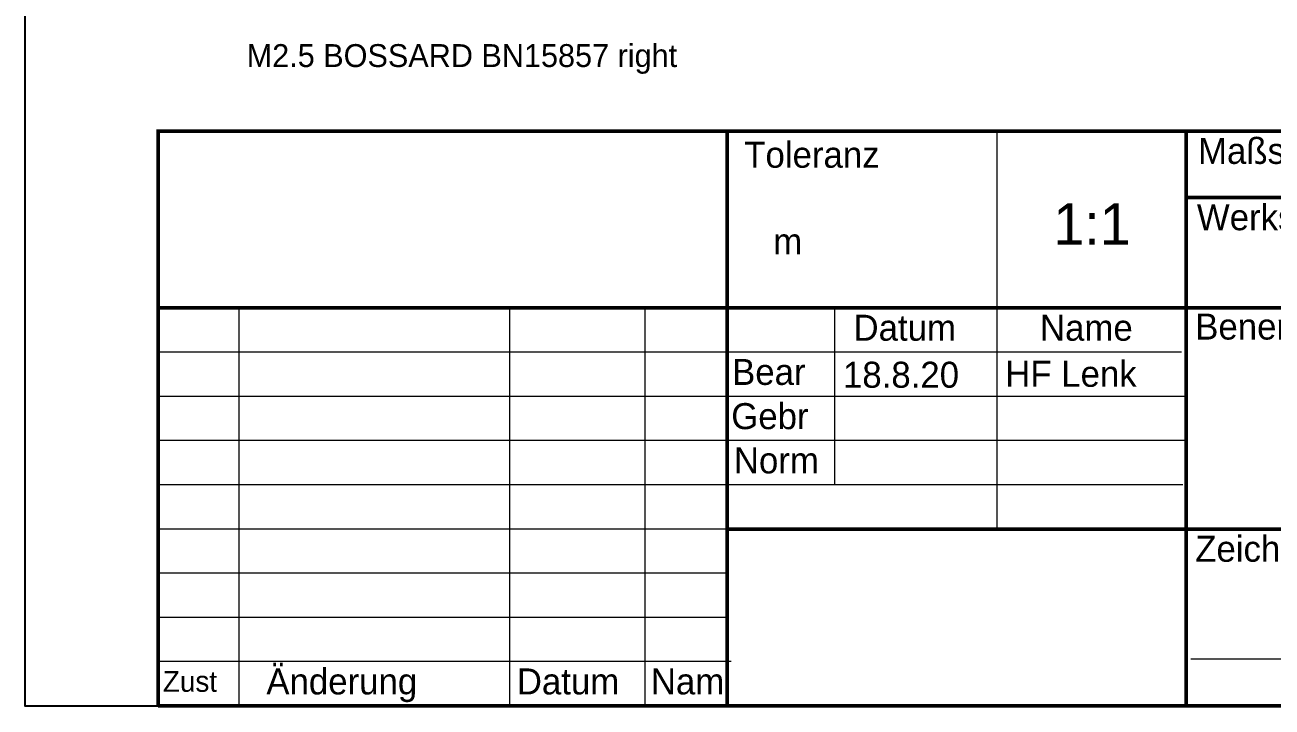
# Model space of a CAD drawing. Header units: millimetres. Extents: x 0 to 200, y 0 to 275.
# Drawn here: x 0 to 119.9, y -0.1 to 65.5 of the extents above; entities that cross this region are included whole.
import ezdxf

# ---------------------------------------------------------------- set-up
doc = ezdxf.new("R2010")
doc.units = ezdxf.units.MM
for name, color, linetype, lineweight in [('0.18', 7, 'Continuous', 18), ('0.25', 7, 'Continuous', 25), ('0.5 Vollinie', 7, 'Continuous', 50), ('Bemaßung', 2, 'Continuous', 25)]:
    doc.layers.add(name, color=color, linetype=linetype, lineweight=lineweight)

# ---------------------------------------------------------------- blocks, each defined once
blk = doc.blocks.new('*U2')
at = {"layer": '0.18'}
for p, q in [((-106.6, 55.25), (-106.6, 17)), ((-179.4, 0), (-179.4, 38.25)), ((-153.4, 0), (-153.4, 38.25)), ((-140.4, -0.12), (-140.4, 38.25)), ((-122.2, 38.25), (-122.2, 21.25)), ((-88.84, 34), (-187.2, 34)), ((-88.45, 29.75), (-187.2, 29.75)), ((-88.45, 25.5), (-187.2, 25.5)), ((-88.71, 21.25), (-187.2, 21.25)), ((-132.52, 17), (-187.2, 17)), ((-132.44, 12.75), (-187.2, 12.75)), ((-132.36, 8.5), (-187.2, 8.5)), ((-132.12, 4.25), (-187.2, 4.25)), ((-87.95, 4.53), (0, 4.53))]:
    blk.add_line(p, q, dxfattribs=at)
at = {"layer": '0.5 Vollinie'}
for p, q in [((-187.36, 55.25), (0, 55.25)), ((-187.2, 55.25), (-187.2, 0)), ((-132.51, -0.09), (-132.51, 55.25)), ((-88.4, 0), (-88.4, 55.25)), ((0, 48.88), (-88.4, 48.88)), ((-132.51, 38.49), (-132.51, 37.97)), ((0, 38.25), (-187.2, 38.25)), ((-132.51, 37.97), (-132.51, 38.25)), ((0, 17), (-132.6, 17)), ((-187.2, 0), (0, 0))]:
    blk.add_line(p, q, dxfattribs=at)
at = {"insert": (-186.74, 3.35), "char_height": 2, "width": 7.0799, "attachment_point": 1}
blk.add_mtext('Zust', dxfattribs=at)
at = {"layer": '0.25', "char_height": 2.5, "attachment_point": 1}
for s, insert, width in [('Maßstab', (-87.26, 54.6), 2.6), ('Werkstoff', (-87.37, 48.22), 13), ('Gebr', (-132.12, 29.1), 2.6), ('Norm', (-131.87, 24.85), 2.6)]:
    blk.add_mtext(s, dxfattribs=dict(at, insert=insert, width=width))
for s, insert in [('Datum', (-120.37, 37.6)), ('Name', (-102.45, 37.6)), ('Benennung', (-87.53, 37.71)), ('Bear', (-132.04, 33.35)), ('Zeichnungsnummer', (-87.53, 16.35)), ('Änderung', (-176.8, 3.6)), ('Datum', (-152.73, 3.6)), ('Nam', (-139.85, 3.6))]:
    blk.add_mtext(s, dxfattribs=dict(at, insert=insert))

msp = doc.modelspace()

# ---------------------------------------------------------------- linework, layer by layer
msp.add_lwpolyline([(0, 275), (0, 0), (200, 0), (200, 275)], close=True)

# ---------------------------------------------------------------- block references
msp.add_blockref('*U2', (200, 0))

# ---------------------------------------------------------------- texts
at = {"layer": '0.5 Vollinie', "insert": (21.31, 63.61), "char_height": 2.2, "width": 55.44, "attachment_point": 1}
msp.add_mtext('M2.5 BOSSARD BN15857 right', dxfattribs=at)
at = {"layer": 'Bemaßung', "attachment_point": 1}
for s, width, insert, char_height in [('Toleranz\\P\\P   m', 22.7024, (69.13, 54.23), 2.5), ('1:1', 7.106, (98.84, 48.32), 4)]:
    msp.add_mtext_dynamic_manual_height_columns(s, width=width, gutter_width=12.5, heights=[0], dxfattribs=dict(at, insert=insert, char_height=char_height))
at = {"layer": 'Bemaßung', "char_height": 2.5, "attachment_point": 1}
for s, insert, width in [('18.8.20', (78.62, 33.08), 14.7771), ('HF Lenk', (94.21, 33.17), 17.9117)]:
    msp.add_mtext(s, dxfattribs=dict(at, insert=insert, width=width))

doc.saveas('drawing.dxf')
